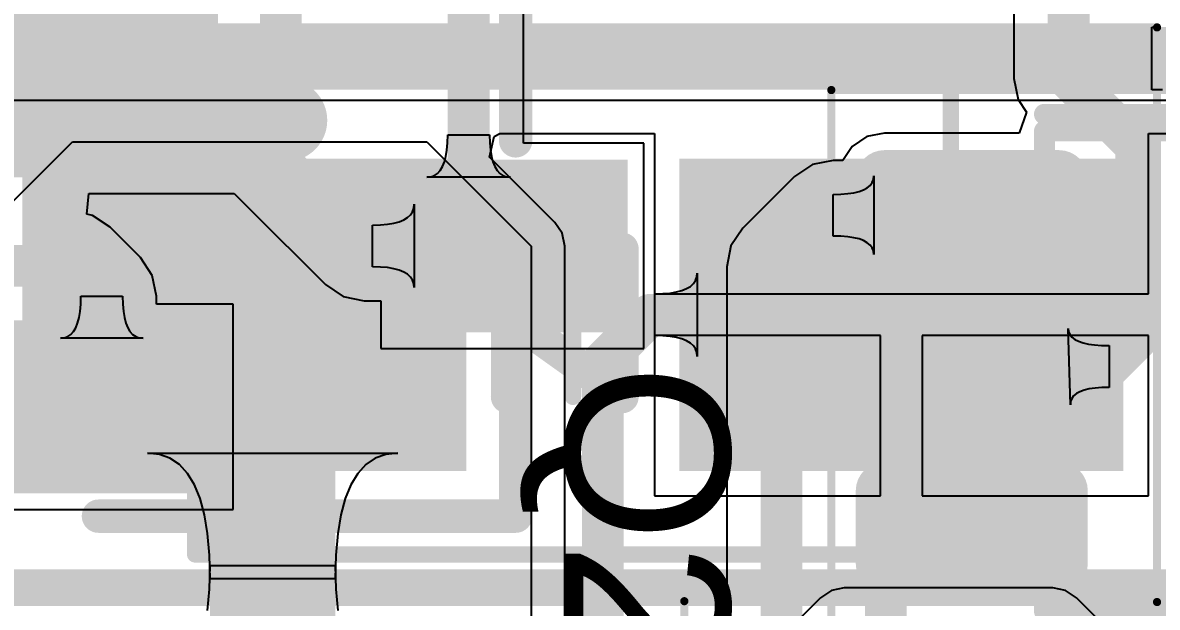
# Model space of a CAD drawing. Header units: inches. Extents: x 1.37 to 4.6, y 1.74 to 5.29.
# Drawn here: x 3.9881 to 4.2601, y 4.5884 to 4.7286 of the extents above; entities that cross this region are included whole.
import ezdxf

# ---------------------------------------------------------------- set-up
doc = ezdxf.new("R2010")
doc.units = ezdxf.units.IN
doc.header["$MEASUREMENT"] = 0
for name, color, linetype in [('BottomLayer', 5, 'Continuous'), ('BottomOverlay', 54, 'Continuous'), ('BottomPaste', 16, 'Continuous'), ('BottomSolder', 6, 'Continuous'), ('Mechanical13', 56, 'Continuous'), ('Mechanical15', 56, 'Continuous'), ('TopLayer', 1, 'Continuous'), ('TopOverlay', 2, 'Continuous'), ('TopPaste', 8, 'Continuous'), ('TopSolder', 216, 'Continuous')]:
    doc.layers.add(name, color=color, linetype=linetype)
doc.styles.add('Arial', font='', dxfattribs={"height": 0.2})
doc.styles.get('Arial').set_extended_font_data('Arial')

# ---------------------------------------------------------------- blocks, each defined once
blk = doc.blocks.new('SOT95P280X145_6N_24')
at = {"layer": 'TopLayer'}
h = blk.add_hatch(color=1, dxfattribs=at)
edge = h.paths.add_edge_path()
edge.add_arc((-0.07032, 0.04611), 0.0029, 90, 180)
edge.add_line((-0.07323, 0.04611), (-0.07323, 0.02869))
edge.add_arc((-0.07032, 0.02869), 0.0029, 180, 270)
edge.add_line((-0.07032, 0.02579), (-0.02849, 0.02579))
edge.add_arc((-0.02849, 0.02869), 0.0029, 270, 360)
edge.add_line((-0.02559, 0.02869), (-0.02559, 0.04611))
edge.add_arc((-0.02849, 0.04611), 0.0029, 0, 90)
edge.add_line((-0.02849, 0.04902), (-0.07032, 0.04902))
h = blk.add_hatch(color=1, dxfattribs=at)
edge = h.paths.add_edge_path()
edge.add_arc((0.02849, 0.04611), 0.0029, 90, 180)
edge.add_line((0.02559, 0.04611), (0.02559, 0.02869))
edge.add_arc((0.02849, 0.02869), 0.0029, 180, 270)
edge.add_line((0.02849, 0.02579), (0.07032, 0.02579))
edge.add_arc((0.07032, 0.02869), 0.0029, 270, 360)
edge.add_line((0.07323, 0.02869), (0.07323, 0.04611))
edge.add_arc((0.07032, 0.04611), 0.0029, 0, 90)
edge.add_line((0.07032, 0.04902), (0.02849, 0.04902))
h = blk.add_hatch(color=1, dxfattribs=at)
edge = h.paths.add_edge_path()
edge.add_arc((-0.07032, 0.00871), 0.0029, 90, 180)
edge.add_line((-0.07323, 0.00871), (-0.07323, -0.00871))
edge.add_arc((-0.07032, -0.00871), 0.0029, 180, 270)
edge.add_line((-0.07032, -0.01161), (-0.02849, -0.01161))
edge.add_arc((-0.02849, -0.00871), 0.0029, 270, 360)
edge.add_line((-0.02559, -0.00871), (-0.02559, 0.00871))
edge.add_arc((-0.02849, 0.00871), 0.0029, 0, 90)
edge.add_line((-0.02849, 0.01161), (-0.07032, 0.01161))
h = blk.add_hatch(color=1, dxfattribs=at)
edge = h.paths.add_edge_path()
edge.add_arc((0.02849, 0.00871), 0.0029, 90, 180)
edge.add_line((0.02559, 0.00871), (0.02559, -0.00871))
edge.add_arc((0.02849, -0.00871), 0.0029, 180, 270)
edge.add_line((0.02849, -0.01161), (0.07032, -0.01161))
edge.add_arc((0.07032, -0.00871), 0.0029, 270, 360)
edge.add_line((0.07323, -0.00871), (0.07323, 0.00871))
edge.add_arc((0.07032, 0.00871), 0.0029, 0, 90)
edge.add_line((0.07032, 0.01161), (0.02849, 0.01161))
h = blk.add_hatch(color=1, dxfattribs=at)
edge = h.paths.add_edge_path()
edge.add_arc((-0.07032, -0.02869), 0.0029, 90, 180)
edge.add_line((-0.07323, -0.02869), (-0.07323, -0.04611))
edge.add_arc((-0.07032, -0.04611), 0.0029, 180, 270)
edge.add_line((-0.07032, -0.04902), (-0.02849, -0.04902))
edge.add_arc((-0.02849, -0.04611), 0.0029, 270, 360)
edge.add_line((-0.02559, -0.04611), (-0.02559, -0.02869))
edge.add_arc((-0.02849, -0.02869), 0.0029, 0, 90)
edge.add_line((-0.02849, -0.02579), (-0.07032, -0.02579))
h = blk.add_hatch(color=1, dxfattribs=at)
edge = h.paths.add_edge_path()
edge.add_arc((0.02849, -0.02869), 0.0029, 90, 180)
edge.add_line((0.02559, -0.02869), (0.02559, -0.04611))
edge.add_arc((0.02849, -0.04611), 0.0029, 180, 270)
edge.add_line((0.02849, -0.04902), (0.07032, -0.04902))
edge.add_arc((0.07032, -0.04611), 0.0029, 270, 360)
edge.add_line((0.07323, -0.04611), (0.07323, -0.02869))
edge.add_arc((0.07032, -0.02869), 0.0029, 0, 90)
edge.add_line((0.07032, -0.02579), (0.02849, -0.02579))
at = {"layer": 'TopPaste'}
h = blk.add_hatch(color=8, dxfattribs=at)
edge = h.paths.add_edge_path()
edge.add_arc((-0.07032, 0.04611), 0.0029, 90, 180)
edge.add_line((-0.07323, 0.04611), (-0.07323, 0.02869))
edge.add_arc((-0.07032, 0.02869), 0.0029, 180, 270)
edge.add_line((-0.07032, 0.02579), (-0.02849, 0.02579))
edge.add_arc((-0.02849, 0.02869), 0.0029, 270, 360)
edge.add_line((-0.02559, 0.02869), (-0.02559, 0.04611))
edge.add_arc((-0.02849, 0.04611), 0.0029, 0, 90)
edge.add_line((-0.02849, 0.04902), (-0.07032, 0.04902))
h = blk.add_hatch(color=8, dxfattribs=at)
edge = h.paths.add_edge_path()
edge.add_arc((0.02849, 0.04611), 0.0029, 90, 180)
edge.add_line((0.02559, 0.04611), (0.02559, 0.02869))
edge.add_arc((0.02849, 0.02869), 0.0029, 180, 270)
edge.add_line((0.02849, 0.02579), (0.07032, 0.02579))
edge.add_arc((0.07032, 0.02869), 0.0029, 270, 360)
edge.add_line((0.07323, 0.02869), (0.07323, 0.04611))
edge.add_arc((0.07032, 0.04611), 0.0029, 0, 90)
edge.add_line((0.07032, 0.04902), (0.02849, 0.04902))
h = blk.add_hatch(color=8, dxfattribs=at)
edge = h.paths.add_edge_path()
edge.add_arc((-0.07032, 0.00871), 0.0029, 90, 180)
edge.add_line((-0.07323, 0.00871), (-0.07323, -0.00871))
edge.add_arc((-0.07032, -0.00871), 0.0029, 180, 270)
edge.add_line((-0.07032, -0.01161), (-0.02849, -0.01161))
edge.add_arc((-0.02849, -0.00871), 0.0029, 270, 360)
edge.add_line((-0.02559, -0.00871), (-0.02559, 0.00871))
edge.add_arc((-0.02849, 0.00871), 0.0029, 0, 90)
edge.add_line((-0.02849, 0.01161), (-0.07032, 0.01161))
h = blk.add_hatch(color=8, dxfattribs=at)
edge = h.paths.add_edge_path()
edge.add_arc((0.02849, 0.00871), 0.0029, 90, 180)
edge.add_line((0.02559, 0.00871), (0.02559, -0.00871))
edge.add_arc((0.02849, -0.00871), 0.0029, 180, 270)
edge.add_line((0.02849, -0.01161), (0.07032, -0.01161))
edge.add_arc((0.07032, -0.00871), 0.0029, 270, 360)
edge.add_line((0.07323, -0.00871), (0.07323, 0.00871))
edge.add_arc((0.07032, 0.00871), 0.0029, 0, 90)
edge.add_line((0.07032, 0.01161), (0.02849, 0.01161))
h = blk.add_hatch(color=8, dxfattribs=at)
edge = h.paths.add_edge_path()
edge.add_arc((-0.07032, -0.02869), 0.0029, 90, 180)
edge.add_line((-0.07323, -0.02869), (-0.07323, -0.04611))
edge.add_arc((-0.07032, -0.04611), 0.0029, 180, 270)
edge.add_line((-0.07032, -0.04902), (-0.02849, -0.04902))
edge.add_arc((-0.02849, -0.04611), 0.0029, 270, 360)
edge.add_line((-0.02559, -0.04611), (-0.02559, -0.02869))
edge.add_arc((-0.02849, -0.02869), 0.0029, 0, 90)
edge.add_line((-0.02849, -0.02579), (-0.07032, -0.02579))
h = blk.add_hatch(color=8, dxfattribs=at)
edge = h.paths.add_edge_path()
edge.add_arc((0.02849, -0.02869), 0.0029, 90, 180)
edge.add_line((0.02559, -0.02869), (0.02559, -0.04611))
edge.add_arc((0.02849, -0.04611), 0.0029, 180, 270)
edge.add_line((0.02849, -0.04902), (0.07032, -0.04902))
edge.add_arc((0.07032, -0.04611), 0.0029, 270, 360)
edge.add_line((0.07323, -0.04611), (0.07323, -0.02869))
edge.add_arc((0.07032, -0.02869), 0.0029, 0, 90)
edge.add_line((0.07032, -0.02579), (0.02849, -0.02579))
at = {"layer": 'TopSolder'}
h = blk.add_hatch(color=216, dxfattribs=at)
edge = h.paths.add_edge_path()
edge.add_arc((-0.07032, 0.04611), 0.0069, 90, 180)
edge.add_line((-0.07723, 0.04611), (-0.07723, 0.02869))
edge.add_arc((-0.07032, 0.02869), 0.0069, 180, 270)
edge.add_line((-0.07032, 0.02179), (-0.02849, 0.02179))
edge.add_arc((-0.02849, 0.02869), 0.0069, 270, 360)
edge.add_line((-0.02159, 0.02869), (-0.02159, 0.04611))
edge.add_arc((-0.02849, 0.04611), 0.0069, 0, 90)
edge.add_line((-0.02849, 0.05302), (-0.07032, 0.05302))
h = blk.add_hatch(color=216, dxfattribs=at)
edge = h.paths.add_edge_path()
edge.add_arc((0.02849, 0.04611), 0.0069, 90, 180)
edge.add_line((0.02159, 0.04611), (0.02159, 0.02869))
edge.add_arc((0.02849, 0.02869), 0.0069, 180, 270)
edge.add_line((0.02849, 0.02179), (0.07032, 0.02179))
edge.add_arc((0.07032, 0.02869), 0.0069, 270, 360)
edge.add_line((0.07723, 0.02869), (0.07723, 0.04611))
edge.add_arc((0.07032, 0.04611), 0.0069, 0, 90)
edge.add_line((0.07032, 0.05302), (0.02849, 0.05302))
h = blk.add_hatch(color=216, dxfattribs=at)
edge = h.paths.add_edge_path()
edge.add_arc((-0.07032, 0.00871), 0.0069, 90, 180)
edge.add_line((-0.07723, 0.00871), (-0.07723, -0.00871))
edge.add_arc((-0.07032, -0.00871), 0.0069, 180, 270)
edge.add_line((-0.07032, -0.01561), (-0.02849, -0.01561))
edge.add_arc((-0.02849, -0.00871), 0.0069, 270, 360)
edge.add_line((-0.02159, -0.00871), (-0.02159, 0.00871))
edge.add_arc((-0.02849, 0.00871), 0.0069, 0, 90)
edge.add_line((-0.02849, 0.01561), (-0.07032, 0.01561))
h = blk.add_hatch(color=216, dxfattribs=at)
edge = h.paths.add_edge_path()
edge.add_arc((0.02849, 0.00871), 0.0069, 90, 180)
edge.add_line((0.02159, 0.00871), (0.02159, -0.00871))
edge.add_arc((0.02849, -0.00871), 0.0069, 180, 270)
edge.add_line((0.02849, -0.01561), (0.07032, -0.01561))
edge.add_arc((0.07032, -0.00871), 0.0069, 270, 360)
edge.add_line((0.07723, -0.00871), (0.07723, 0.00871))
edge.add_arc((0.07032, 0.00871), 0.0069, 0, 90)
edge.add_line((0.07032, 0.01561), (0.02849, 0.01561))
h = blk.add_hatch(color=216, dxfattribs=at)
edge = h.paths.add_edge_path()
edge.add_arc((-0.07032, -0.02869), 0.0069, 90, 180)
edge.add_line((-0.07723, -0.02869), (-0.07723, -0.04611))
edge.add_arc((-0.07032, -0.04611), 0.0069, 180, 270)
edge.add_line((-0.07032, -0.05302), (-0.02849, -0.05302))
edge.add_arc((-0.02849, -0.04611), 0.0069, 270, 360)
edge.add_line((-0.02159, -0.04611), (-0.02159, -0.02869))
edge.add_arc((-0.02849, -0.02869), 0.0069, 0, 90)
edge.add_line((-0.02849, -0.02179), (-0.07032, -0.02179))
h = blk.add_hatch(color=216, dxfattribs=at)
edge = h.paths.add_edge_path()
edge.add_arc((0.02849, -0.02869), 0.0069, 90, 180)
edge.add_line((0.02159, -0.02869), (0.02159, -0.04611))
edge.add_arc((0.02849, -0.04611), 0.0069, 180, 270)
edge.add_line((0.02849, -0.05302), (0.07032, -0.05302))
edge.add_arc((0.07032, -0.04611), 0.0069, 270, 360)
edge.add_line((0.07723, -0.04611), (0.07723, -0.02869))
edge.add_arc((0.07032, -0.02869), 0.0069, 0, 90)
edge.add_line((0.07032, -0.02179), (0.02849, -0.02179))
at = {"layer": 'Mechanical13', "const_width": 0.005}
for points in [[(-0.03199, 0.05758), (0.03199, 0.05758)], [(-0.03199, -0.05758), (-0.03199, 0.05758)], [(0.03199, -0.05758), (0.03199, 0.05758)], [(-0.03199, -0.05758), (0.03199, -0.05758)]]:
    blk.add_lwpolyline(points, dxfattribs=at)
at = {"layer": 'Mechanical13'}
for points, const_width in [([(-0.03324, 0.05758, 1), (-0.03074, 0.05758, 1)], 0.0025), ([(-0.03324, 0.05758, 1), (-0.03074, 0.05758, 1)], 0.0025), ([(0.03074, 0.05758, 1), (0.03324, 0.05758, 1)], 0.0025), ([(0.03074, 0.05758, 1), (0.03324, 0.05758, 1)], 0.0025), ([(-0.09665, 0.0372, 1), (-0.10453, 0.0372, 1)], 0.00787), ([(-0.1065, 0.0372, 1), (-0.10256, 0.0372, 1)], 0.00394), ([(-0.09862, 0.0372, 1), (-0.09469, 0.0372, 1)], 0.00394), ([(-0.03324, -0.05758, 1), (-0.03074, -0.05758, 1)], 0.0025), ([(-0.03324, -0.05758, 1), (-0.03074, -0.05758, 1)], 0.0025), ([(0.03074, -0.05758, 1), (0.03324, -0.05758, 1)], 0.0025), ([(0.03074, -0.05758, 1), (0.03324, -0.05758, 1)], 0.0025)]:
    blk.add_lwpolyline(points, format="xyb", close=True, dxfattribs=dict(at, const_width=const_width))
at = {"layer": 'Mechanical15', "const_width": 0.00197}
for points in [[(-0.08307, -0.06742), (-0.08307, 0.06742)], [(-0.08307, 0.06742), (0.08307, 0.06742)], [(0.08307, -0.06742), (0.08307, 0.06742)], [(-0.08307, -0.06742), (0.08307, -0.06742)]]:
    blk.add_lwpolyline(points, dxfattribs=at)
at = {"layer": 'Mechanical15', "const_width": 0.000984}
for points in [[(-0.08356, 0.06742, 1), (-0.08258, 0.06742, 1)], [(-0.08356, 0.06742, 1), (-0.08258, 0.06742, 1)], [(0.08258, 0.06742, 1), (0.08356, 0.06742, 1)], [(0.08258, 0.06742, 1), (0.08356, 0.06742, 1)], [(-0.08356, -0.06742, 1), (-0.08258, -0.06742, 1)], [(-0.08356, -0.06742, 1), (-0.08258, -0.06742, 1)], [(0.08258, -0.06742, 1), (0.08356, -0.06742, 1)], [(0.08258, -0.06742, 1), (0.08356, -0.06742, 1)]]:
    blk.add_lwpolyline(points, format="xyb", close=True, dxfattribs=at)
at = {"layer": 'TopOverlay', "const_width": 0.005}
for points in [[(-0.03199, 0.06161), (0.03199, 0.06161)], [(-0.03199, -0.06161), (0.03199, -0.06161)]]:
    blk.add_lwpolyline(points, dxfattribs=at)
at = {"layer": 'TopOverlay'}
for points, const_width in [([(-0.03324, 0.06161, 1), (-0.03074, 0.06161, 1)], 0.0025), ([(0.03074, 0.06161, 1), (0.03324, 0.06161, 1)], 0.0025), ([(-0.09665, 0.0372, 1), (-0.10453, 0.0372, 1)], 0.00787), ([(-0.1065, 0.0372, 1), (-0.10256, 0.0372, 1)], 0.00394), ([(-0.09862, 0.0372, 1), (-0.09469, 0.0372, 1)], 0.00394), ([(-0.03324, -0.06161, 1), (-0.03074, -0.06161, 1)], 0.0025), ([(0.03074, -0.06161, 1), (0.03324, -0.06161, 1)], 0.0025)]:
    blk.add_lwpolyline(points, format="xyb", close=True, dxfattribs=dict(at, const_width=const_width))
blk = doc.blocks.new('SOIC127P600X180_16N_25')
at = {"layer": 'Mechanical15', "const_width": 0.00197}
for points in [[(0.1439, 0.20669), (0.1439, -0.20669)], [(-0.1439, -0.20669), (0.1439, -0.20669)]]:
    blk.add_lwpolyline(points, dxfattribs=at)
at = {"layer": 'Mechanical15', "const_width": 0.000984}
blk.add_lwpolyline([(0.14341, -0.20669, 1), (0.14439, -0.20669, 1)], format="xyb", close=True, dxfattribs=at)
blk.add_lwpolyline([(0.14341, -0.20669, 1), (0.14439, -0.20669, 1)], format="xyb", close=True, dxfattribs=at)
blk = doc.blocks.new('SOT_23_126')
at = {"layer": 'TopLayer'}
for points in [[(-0.01653, 0.07284), (0.01693, 0.07284), (0.01693, 0.02559), (-0.01653, 0.02559)], [(-0.05373, -0.02538), (-0.02027, -0.02538), (-0.02027, -0.07262), (-0.05373, -0.07262)], [(0.02207, -0.02559), (0.05553, -0.02559), (0.05553, -0.07284), (0.02207, -0.07284)]]:
    blk.add_hatch(color=1, dxfattribs=at).paths.add_polyline_path(points)
at = {"layer": 'TopPaste'}
for points in [[(-0.01653, 0.07284), (0.01693, 0.07284), (0.01693, 0.02559), (-0.01653, 0.02559)], [(-0.05373, -0.02538), (-0.02027, -0.02538), (-0.02027, -0.07262), (-0.05373, -0.07262)], [(0.02207, -0.02559), (0.05553, -0.02559), (0.05553, -0.07284), (0.02207, -0.07284)]]:
    blk.add_hatch(color=8, dxfattribs=at).paths.add_polyline_path(points)
at = {"layer": 'TopSolder'}
for points in [[(-0.02053, 0.07684), (0.02093, 0.07684), (0.02093, 0.02159), (-0.02053, 0.02159)], [(-0.05773, -0.02138), (-0.01627, -0.02138), (-0.01627, -0.07662), (-0.05773, -0.07662)], [(0.01807, -0.02159), (0.05953, -0.02159), (0.05953, -0.07684), (0.01807, -0.07684)]]:
    blk.add_hatch(color=216, dxfattribs=at).paths.add_polyline_path(points)
at = {"layer": 'TopOverlay', "const_width": 0.008}
for points in [[(-0.025, 0.05), (-0.065, 0.05)], [(-0.065, -0.05), (-0.065, 0.05)], [(0.065, 0.05), (0.025, 0.05)], [(0.065, -0.05), (0.065, 0.05)]]:
    blk.add_lwpolyline(points, dxfattribs=at)
at = {"layer": 'TopOverlay'}
for points, const_width in [([(-0.067, 0.05, 1), (-0.063, 0.05, 1)], 0.004), ([(-0.067, 0.05, 1), (-0.063, 0.05, 1)], 0.004), ([(-0.027, 0.05, 1), (-0.023, 0.05, 1)], 0.004), ([(0.023, 0.05, 1), (0.027, 0.05, 1)], 0.004), ([(0.063, 0.05, 1), (0.067, 0.05, 1)], 0.004), ([(0.063, 0.05, 1), (0.067, 0.05, 1)], 0.004), ([(-0.025, -0.005, 1), (-0.03484, -0.005, 1)], 0.00984), ([(-0.0373, -0.005, 1), (-0.03238, -0.005, 1)], 0.00492), ([(-0.02746, -0.005, 1), (-0.02254, -0.005, 1)], 0.00492), ([(-0.067, -0.05, 1), (-0.063, -0.05, 1)], 0.004), ([(0.063, -0.05, 1), (0.067, -0.05, 1)], 0.004)]:
    blk.add_lwpolyline(points, format="xyb", close=True, dxfattribs=dict(at, const_width=const_width))
blk = doc.blocks.new('DIODE_SMA_B_145')
at = {"layer": 'BottomLayer'}
for points in [[(-0.02953, 0.03346), (-0.02953, -0.03346), (-0.12795, -0.03346), (-0.12795, 0.03346)], [(0.12795, 0.03346), (0.12795, -0.03346), (0.02953, -0.03346), (0.02953, 0.03346)]]:
    blk.add_hatch(color=5, dxfattribs=at).paths.add_polyline_path(points)
at = {"layer": 'BottomPaste'}
for points in [[(-0.02953, 0.03346), (-0.02953, -0.03346), (-0.12795, -0.03346), (-0.12795, 0.03346)], [(0.12795, 0.03346), (0.12795, -0.03346), (0.02953, -0.03346), (0.02953, 0.03346)]]:
    blk.add_hatch(color=16, dxfattribs=at).paths.add_polyline_path(points)
at = {"layer": 'BottomSolder'}
for points in [[(-0.02553, 0.03746), (-0.02553, -0.03746), (-0.13195, -0.03746), (-0.13195, 0.03746)], [(0.13195, 0.03746), (0.13195, -0.03746), (0.02553, -0.03746), (0.02553, 0.03746)]]:
    blk.add_hatch(color=6, dxfattribs=at).paths.add_polyline_path(points)
at = {"layer": 'Mechanical13'}
blk.add_hatch(color=56, dxfattribs=at).paths.add_polyline_path([(0.06619, -0.05748), (0.09055, -0.05748), (0.09055, 0.05748), (0.06619, 0.05748)])
at = {"layer": 'BottomOverlay', "const_width": 0.00787}
for points in [[(0.14764, 0.065), (-0.145, 0.065)], [(0.01575, 0), (-0.01181, 0.01969)], [(-0.01181, 0.01969), (-0.01181, -0.01575)], [(0.01575, 0.01969), (0.01575, -0.01969)], [(-0.01181, 0), (-0.01969, 0)], [(0.01575, 0), (-0.01181, -0.01575)], [(0.01969, 0), (0.01575, 0)], [(0.14764, -0.065), (-0.145, -0.065)]]:
    blk.add_lwpolyline(points, dxfattribs=at)
at = {"layer": 'BottomOverlay', "const_width": 0.00394}
for points in [[(-0.01378, 0.01969, 1), (-0.00984, 0.01969, 1)], [(-0.01378, 0.01969, 1), (-0.00984, 0.01969, 1)], [(0.01378, 0.01969, 1), (0.01772, 0.01969, 1)], [(-0.02165, 0, 1), (-0.01772, 0, 1)], [(-0.01378, 0, 1), (-0.00984, 0, 1)], [(0.01378, 0, 1), (0.01772, 0, 1)], [(0.01378, 0, 1), (0.01772, 0, 1)], [(0.01378, 0, 1), (0.01772, 0, 1)], [(0.01772, 0, 1), (0.02165, 0, 1)], [(-0.01378, -0.01575, 1), (-0.00984, -0.01575, 1)], [(-0.01378, -0.01575, 1), (-0.00984, -0.01575, 1)], [(0.01378, -0.01969, 1), (0.01772, -0.01969, 1)]]:
    blk.add_lwpolyline(points, format="xyb", close=True, dxfattribs=at)
at = {"layer": 'Mechanical13', "const_width": 0.00394}
for points in [[(-0.09055, 0.05748), (-0.09055, -0.05748)], [(0.09055, 0.05748), (-0.09055, 0.05748)], [(0.09055, 0.05748), (0.09055, -0.05748)], [(0.09055, -0.05748), (-0.09055, -0.05748)]]:
    blk.add_lwpolyline(points, dxfattribs=at)
at = {"layer": 'Mechanical13', "const_width": 0.00197}
for points in [[(-0.09154, 0.05748, 1), (-0.08957, 0.05748, 1)], [(-0.09154, 0.05748, 1), (-0.08957, 0.05748, 1)], [(0.08957, 0.05748, 1), (0.09154, 0.05748, 1)], [(0.08957, 0.05748, 1), (0.09154, 0.05748, 1)], [(-0.09154, -0.05748, 1), (-0.08957, -0.05748, 1)], [(-0.09154, -0.05748, 1), (-0.08957, -0.05748, 1)], [(0.08957, -0.05748, 1), (0.09154, -0.05748, 1)], [(0.08957, -0.05748, 1), (0.09154, -0.05748, 1)]]:
    blk.add_lwpolyline(points, format="xyb", close=True, dxfattribs=at)
at = {"layer": 'Mechanical15'}
for points, const_width in [([(-0.14, 0.0689), (-0.14, -0.0689)], 0.00197), ([(0.14, 0.0689), (-0.14, 0.0689)], 0.00197), ([(0, 0.01969), (0, -0.01969)], 0.00394), ([(0.01969, 0), (-0.01969, 0)], 0.00394), ([(0.14, -0.0689), (-0.14, -0.0689)], 0.00197)]:
    blk.add_lwpolyline(points, dxfattribs=dict(at, const_width=const_width))
for points, const_width in [([(-0.14049, 0.0689, 1), (-0.13951, 0.0689, 1)], 0.000984), ([(-0.14049, 0.0689, 1), (-0.13951, 0.0689, 1)], 0.000984), ([(-0.00098, 0.01969, 1), (0.00098, 0.01969, 1)], 0.00197), ([(-0.02067, 0, 1), (-0.0187, 0, 1)], 0.00197), ([(0.0187, 0, 1), (0.02067, 0, 1)], 0.00197), ([(-0.00098, -0.01969, 1), (0.00098, -0.01969, 1)], 0.00197), ([(-0.14049, -0.0689, 1), (-0.13951, -0.0689, 1)], 0.000984), ([(-0.14049, -0.0689, 1), (-0.13951, -0.0689, 1)], 0.000984)]:
    blk.add_lwpolyline(points, format="xyb", close=True, dxfattribs=dict(at, const_width=const_width))

msp = doc.modelspace()

# ---------------------------------------------------------------- linework, layer by layer
at = {"layer": 'BottomLayer'}
for p, q in [((4.25879, 4.7275), (4.26013, 4.72751)), ((4.25879, 4.7125), (4.25879, 4.7275)), ((4.26135, 4.71247), (4.25879, 4.7125)), ((3.975, 4.71), (4.335, 4.71)), ((3.975, 4.675), (4, 4.7)), ((4, 4.7), (4.085, 4.7)), ((4.085, 4.7), (4.11, 4.675)), ((4.10003, 4.69632), (4.10109, 4.70127)), ((4.10109, 4.70127), (4.10248, 4.70197)), ((4.10248, 4.70197), (4.13953, 4.70197)), ((4.13953, 4.70197), (4.13953, 4.66354)), ((4.25795, 4.66354), (4.25795, 4.70197)), ((4.25795, 4.70197), (4.26708, 4.70197)), ((4.11568, 4.68068), (4.10003, 4.69632)), ((4.11742, 4.67807), (4.11568, 4.68068)), ((4.11568, 4.68068), (4.11568, 4.68068)), ((4.11803, 4.675), (4.11742, 4.67807)), ((4.11, 4.675), (4.11, 4.455)), ((4.11803, 4.455), (4.11803, 4.675)), ((4.14936, 4.66674), (4.14967, 4.66759)), ((4.14967, 4.66759), (4.14977, 4.66854)), ((4.14977, 4.66854), (4.14977, 4.64854)), ((4.14481, 4.66399), (4.14612, 4.66434)), ((4.14612, 4.66434), (4.14724, 4.66479)), ((4.14724, 4.66479), (4.14815, 4.66534)), ((4.14815, 4.66534), (4.14886, 4.66599)), ((4.14886, 4.66599), (4.14936, 4.66674)), ((4.13953, 4.66354), (4.19874, 4.66354)), ((4.13965, 4.66354), (4.14157, 4.66359)), ((4.13965, 4.65354), (4.13965, 4.66354)), ((4.14157, 4.66359), (4.14329, 4.66374)), ((4.14329, 4.66374), (4.14481, 4.66399)), ((4.19874, 4.66354), (4.25795, 4.66354)), ((4.19374, 4.65354), (4.13953, 4.65354)), ((4.13953, 4.65354), (4.13953, 4.61507)), ((4.14157, 4.65349), (4.13965, 4.65354)), ((4.14329, 4.65334), (4.14157, 4.65349)), ((4.19374, 4.61507), (4.19374, 4.65354)), ((4.25795, 4.65354), (4.20374, 4.65354)), ((4.20374, 4.65354), (4.20374, 4.61507)), ((4.25795, 4.61507), (4.25795, 4.65354)), ((4.14481, 4.65309), (4.14329, 4.65334)), ((4.14612, 4.65274), (4.14481, 4.65309)), ((4.14724, 4.65229), (4.14612, 4.65274)), ((4.14815, 4.65174), (4.14724, 4.65229)), ((4.14886, 4.65109), (4.14815, 4.65174)), ((4.14936, 4.65034), (4.14886, 4.65109)), ((4.14967, 4.64949), (4.14936, 4.65034)), ((4.14977, 4.64854), (4.14967, 4.64949)), ((4.02085, 4.62501), (4.018, 4.62531)), ((4.018, 4.62531), (4.078, 4.62531)), ((4.0234, 4.62411), (4.02085, 4.62501)), ((4.02565, 4.6226), (4.0234, 4.62411)), ((4.0726, 4.62411), (4.07035, 4.6226)), ((4.07515, 4.62501), (4.0726, 4.62411)), ((4.078, 4.62531), (4.07515, 4.62501)), ((4.0276, 4.62049), (4.02565, 4.6226)), ((4.07035, 4.6226), (4.0684, 4.62049)), ((4.02925, 4.61778), (4.0276, 4.62049)), ((4.0684, 4.62049), (4.06675, 4.61778)), ((4.0306, 4.61447), (4.02925, 4.61778)), ((4.06675, 4.61778), (4.0654, 4.61447)), ((4.03165, 4.61055), (4.0306, 4.61447)), ((4.0654, 4.61447), (4.06435, 4.61055)), ((4.13953, 4.61507), (4.19374, 4.61507)), ((4.20374, 4.61507), (4.25795, 4.61507)), ((4.0324, 4.60604), (4.03165, 4.61055)), ((4.06435, 4.61055), (4.0636, 4.60604)), ((4.03285, 4.60091), (4.0324, 4.60604)), ((4.0636, 4.60604), (4.06315, 4.60091)), ((4.033, 4.59519), (4.03285, 4.60091)), ((4.06315, 4.60091), (4.063, 4.59519)), ((4.03285, 4.59272), (4.033, 4.59842)), ((4.033, 4.59842), (4.063, 4.59842)), ((4.063, 4.59842), (4.06315, 4.59272)), ((4.063, 4.59519), (4.033, 4.59519)), ((4.0324, 4.58762), (4.03285, 4.59272)), ((4.06315, 4.59272), (4.0636, 4.58762)), ((4.18193, 4.59242), (4.17932, 4.59068)), ((4.185, 4.59303), (4.18193, 4.59242)), ((4.235, 4.59303), (4.185, 4.59303)), ((4.23807, 4.59242), (4.235, 4.59303)), ((4.24068, 4.59068), (4.23807, 4.59242)), ((4.17932, 4.59068), (4.14932, 4.56068)), ((4.27068, 4.56068), (4.24068, 4.59068))]:
    msp.add_line(p, q, dxfattribs=at)
for points, const_width in [([(3.97, 4.72), (4.275, 4.72)], 0.015), ([(4.04126, 4.65854), (4.048, 4.6518)], 0.03), ([(4.048, 4.49854), (4.048, 4.6518)], 0.03), ([(4.12713, 4.64713), (4.13854, 4.65854)], 0.01), ([(4.13854, 4.65854), (4.19874, 4.65854)], 0.01), ([(4.12713, 4.39303), (4.12713, 4.64713)], 0.01)]:
    msp.add_lwpolyline(points, dxfattribs=dict(at, const_width=const_width))
for points, const_width in [([(4.03376, 4.65854, 1), (4.04876, 4.65854, 1)], 0.015), ([(4.0405, 4.6518, 1), (4.0555, 4.6518, 1)], 0.015), ([(4.0405, 4.6518, 1), (4.0555, 4.6518, 1)], 0.015), ([(4.13604, 4.65854, 1), (4.14104, 4.65854, 1)], 0.005), ([(4.13604, 4.65854, 1), (4.14104, 4.65854, 1)], 0.005), ([(4.19624, 4.65854, 1), (4.20124, 4.65854, 1)], 0.005), ([(4.12463, 4.64713, 1), (4.12963, 4.64713, 1)], 0.005), ([(4.12463, 4.64713, 1), (4.12963, 4.64713, 1)], 0.005)]:
    msp.add_lwpolyline(points, format="xyb", close=True, dxfattribs=dict(at, const_width=const_width))
at = {"layer": 'TopLayer'}
for p, q in [((4.22569, 4.79024), (4.22569, 4.71519)), ((4.10813, 4.69964), (4.10813, 4.73842)), ((4.22569, 4.71519), (4.22669, 4.71016)), ((4.22669, 4.71016), (4.22874, 4.7071)), ((4.22874, 4.7071), (4.22692, 4.7021)), ((4.0898, 4.698), (4.08995, 4.69972)), ((4.08995, 4.69972), (4.09, 4.70164)), ((4.09, 4.70164), (4.1, 4.70164)), ((4.1, 4.70164), (4.10005, 4.69972)), ((4.10005, 4.69972), (4.1002, 4.698)), ((4.13697, 4.69964), (4.10813, 4.69964)), ((4.13697, 4.65042), (4.13697, 4.69964)), ((4.19047, 4.70126), (4.18691, 4.69888)), ((4.19468, 4.7021), (4.19047, 4.70126)), ((4.22692, 4.7021), (4.19468, 4.7021)), ((4.08955, 4.69648), (4.0898, 4.698)), ((4.1002, 4.698), (4.10045, 4.69648)), ((4.18691, 4.69888), (4.18467, 4.69553)), ((4.08875, 4.69405), (4.0892, 4.69517)), ((4.0892, 4.69517), (4.08955, 4.69648)), ((4.10045, 4.69648), (4.1008, 4.69517)), ((4.1008, 4.69517), (4.10125, 4.69405)), ((4.17738, 4.69453), (4.17312, 4.69168)), ((4.1824, 4.69553), (4.17738, 4.69453)), ((4.18459, 4.69553), (4.1824, 4.69553)), ((4.18467, 4.69553), (4.18459, 4.69553)), ((4.085, 4.69152), (4.08595, 4.69162)), ((4.105, 4.69152), (4.085, 4.69152)), ((4.08595, 4.69162), (4.0868, 4.69193)), ((4.0868, 4.69193), (4.08755, 4.69243)), ((4.08755, 4.69243), (4.0882, 4.69314)), ((4.0882, 4.69314), (4.08875, 4.69405)), ((4.10125, 4.69405), (4.1018, 4.69314)), ((4.1018, 4.69314), (4.10245, 4.69243)), ((4.10245, 4.69243), (4.1032, 4.69193)), ((4.1032, 4.69193), (4.10405, 4.69162)), ((4.10405, 4.69162), (4.105, 4.69152)), ((4.17312, 4.69168), (4.16072, 4.67928)), ((4.192, 4.69098), (4.1921, 4.69181)), ((4.1921, 4.69181), (4.1921, 4.67299)), ((4.18967, 4.6885), (4.19055, 4.68899)), ((4.19055, 4.68899), (4.19123, 4.68956)), ((4.19123, 4.68956), (4.19171, 4.69023)), ((4.19171, 4.69023), (4.192, 4.69098)), ((4.00345, 4.68263), (4.00394, 4.68763)), ((4.00394, 4.68763), (4.03875, 4.68763)), ((4.03875, 4.68763), (4.04231, 4.68413)), ((4.1824, 4.6874), (4.18424, 4.68745)), ((4.1824, 4.6774), (4.1824, 4.6874)), ((4.18424, 4.68745), (4.18589, 4.68758)), ((4.18589, 4.68758), (4.18735, 4.6878)), ((4.18735, 4.6878), (4.18861, 4.68811)), ((4.18861, 4.68811), (4.18967, 4.6885)), ((4.04231, 4.68413), (4.06069, 4.66575)), ((4.08157, 4.68323), (4.08187, 4.68408)), ((4.08187, 4.68408), (4.08197, 4.68503)), ((4.08197, 4.68503), (4.08197, 4.66503)), ((4.00479, 4.68236), (4.00345, 4.68263)), ((4.00905, 4.67951), (4.00479, 4.68236)), ((4.07707, 4.68048), (4.07837, 4.68083)), ((4.07837, 4.68083), (4.07947, 4.68128)), ((4.07947, 4.68128), (4.08037, 4.68183)), ((4.08037, 4.68183), (4.08107, 4.68248)), ((4.08107, 4.68248), (4.08157, 4.68323)), ((4.01633, 4.67224), (4.00905, 4.67951)), ((4.07197, 4.68003), (4.07387, 4.68008)), ((4.07197, 4.67003), (4.07197, 4.68003)), ((4.07387, 4.68008), (4.07557, 4.68023)), ((4.07557, 4.68023), (4.07707, 4.68048)), ((4.16072, 4.67928), (4.15787, 4.67502)), ((4.18424, 4.67736), (4.1824, 4.6774)), ((4.18589, 4.67723), (4.18424, 4.67736)), ((4.18735, 4.677), (4.18589, 4.67723)), ((4.18861, 4.6767), (4.18735, 4.677)), ((4.18967, 4.6763), (4.18861, 4.6767)), ((4.19055, 4.67581), (4.18967, 4.6763)), ((4.19123, 4.67524), (4.19055, 4.67581)), ((4.19171, 4.67458), (4.19123, 4.67524)), ((4.15787, 4.67502), (4.15687, 4.67)), ((4.192, 4.67383), (4.19171, 4.67458)), ((4.1921, 4.67299), (4.192, 4.67383)), ((4.01917, 4.66798), (4.01633, 4.67224)), ((4.07387, 4.66998), (4.07197, 4.67003)), ((4.07557, 4.66983), (4.07387, 4.66998)), ((4.07707, 4.66958), (4.07557, 4.66983)), ((4.15687, 4.67), (4.15687, 4.53044)), ((4.02017, 4.66295), (4.01917, 4.66798)), ((4.07837, 4.66923), (4.07707, 4.66958)), ((4.07947, 4.66878), (4.07837, 4.66923)), ((4.08037, 4.66823), (4.07947, 4.66878)), ((4.08107, 4.66758), (4.08037, 4.66823)), ((4.08157, 4.66683), (4.08107, 4.66758)), ((4.06069, 4.66575), (4.06495, 4.6629)), ((4.08187, 4.66598), (4.08157, 4.66683)), ((4.08197, 4.66503), (4.08187, 4.66598)), ((4.002, 4.66105), (4.00205, 4.66295)), ((4.00205, 4.66295), (4.01205, 4.66295)), ((4.01205, 4.66295), (4.01209, 4.66105)), ((4.02017, 4.66104), (4.02017, 4.66295)), ((4.06495, 4.6629), (4.06997, 4.6619)), ((4.06997, 4.6619), (4.07398, 4.6619)), ((4.07398, 4.6619), (4.07398, 4.65042)), ((4.0016, 4.65784), (4.00185, 4.65934)), ((4.00185, 4.65934), (4.002, 4.66105)), ((4.01209, 4.66105), (4.01224, 4.65934)), ((4.01224, 4.65934), (4.01249, 4.65784)), ((4.03854, 4.66104), (4.02017, 4.66104)), ((4.03854, 4.61183), (4.03854, 4.66104)), ((4.00082, 4.65543), (4.00126, 4.65654)), ((4.00126, 4.65654), (4.0016, 4.65784)), ((4.01249, 4.65784), (4.01283, 4.65654)), ((4.01283, 4.65654), (4.01327, 4.65543)), ((3.9989, 4.65333), (3.99964, 4.65383)), ((3.99964, 4.65383), (4.00028, 4.65453)), ((4.00028, 4.65453), (4.00082, 4.65543)), ((4.01327, 4.65543), (4.01381, 4.65453)), ((4.01381, 4.65453), (4.01445, 4.65383)), ((4.01445, 4.65383), (4.01519, 4.65333)), ((4.23922, 4.63691), (4.23867, 4.65526)), ((4.23867, 4.65526), (4.23879, 4.65448)), ((4.23879, 4.65448), (4.23911, 4.65377)), ((4.23911, 4.65377), (4.23961, 4.65315)), ((3.99714, 4.65292), (3.99807, 4.65303)), ((4.01696, 4.65292), (3.99714, 4.65292)), ((3.99807, 4.65303), (3.9989, 4.65333)), ((4.01519, 4.65333), (4.01602, 4.65303)), ((4.01602, 4.65303), (4.01696, 4.65292)), ((4.23961, 4.65315), (4.24031, 4.65261)), ((4.24031, 4.65261), (4.2412, 4.65216)), ((4.2412, 4.65216), (4.24229, 4.65179)), ((4.24229, 4.65179), (4.24357, 4.6515)), ((4.24357, 4.6515), (4.24503, 4.65129)), ((4.24503, 4.65129), (4.2467, 4.65116)), ((4.2467, 4.65116), (4.24855, 4.65112)), ((4.24855, 4.65112), (4.24855, 4.64112)), ((4.07398, 4.65042), (4.13697, 4.65042)), ((4.24149, 4.64007), (4.24066, 4.63961)), ((4.24252, 4.64045), (4.24149, 4.64007)), ((4.24374, 4.64074), (4.24252, 4.64045)), ((4.24515, 4.64095), (4.24374, 4.64074)), ((4.24676, 4.64108), (4.24515, 4.64095)), ((4.24855, 4.64112), (4.24676, 4.64108)), ((4.23929, 4.63771), (4.23922, 4.63691)), ((4.23956, 4.63843), (4.23929, 4.63771)), ((4.24001, 4.63906), (4.23956, 4.63843)), ((4.24066, 4.63961), (4.24001, 4.63906)), ((3.98372, 4.61183), (4.03854, 4.61183))]:
    msp.add_line(p, q, dxfattribs=at)
at = {"layer": 'TopLayer', "const_width": 0.01}
for points in [[(4.23882, 4.71519), (4.23882, 4.82583)], [(4.095, 4.6855), (4.095, 4.75469)], [(4.005, 4.71449), (4.005, 4.735)], [(4.05, 4.695), (4.05, 4.735)], [(4.005, 4.71449), (4.00726, 4.71223)], [(4.23882, 4.71519), (4.255, 4.69901)], [(4.255, 4.65257), (4.255, 4.69901)], [(4.05, 4.695), (4.06997, 4.67503)], [(4.095, 4.6855), (4.10547, 4.67503)], [(4.17, 4.67), (4.1824, 4.6824)], [(4.1824, 4.6824), (4.21559, 4.6824)], [(4.06997, 4.67503), (4.10547, 4.67503)], [(3.95105, 4.67023), (3.99977, 4.67023)], [(3.99977, 4.67023), (4.00705, 4.66295)], [(4.17, 4.525), (4.17, 4.67)], [(4.00705, 4.63643), (4.00705, 4.66295)], [(4.24855, 4.64612), (4.255, 4.65257)], [(4.21559, 4.645), (4.21671, 4.64612)], [(4.21671, 4.64612), (4.24855, 4.64612)], [(3.99989, 4.62928), (4.00705, 4.63643)], [(3.94928, 4.62928), (3.99989, 4.62928)], [(4.19677, 4.60098), (4.20339, 4.6076)], [(4.20339, 4.6076), (4.21559, 4.6076)], [(4.19677, 4.5969), (4.19677, 4.60098)], [(4.195, 4.59513), (4.19677, 4.5969)], [(4.195, 4.48711), (4.195, 4.59513)]]:
    msp.add_lwpolyline(points, dxfattribs=at)
at = {"layer": 'TopLayer', "const_width": 0.005}
for points in [[(4.0025, 4.71449, 1), (4.0075, 4.71449, 1)], [(4.0025, 4.71449, 1), (4.0075, 4.71449, 1)], [(4.23632, 4.71519, 1), (4.24132, 4.71519, 1)], [(4.23632, 4.71519, 1), (4.24132, 4.71519, 1)], [(4.00476, 4.71223, 1), (4.00976, 4.71223, 1)], [(4.2525, 4.69901, 1), (4.2575, 4.69901, 1)], [(4.2525, 4.69901, 1), (4.2575, 4.69901, 1)], [(4.0475, 4.695, 1), (4.0525, 4.695, 1)], [(4.0475, 4.695, 1), (4.0525, 4.695, 1)], [(4.0925, 4.6855, 1), (4.0975, 4.6855, 1)], [(4.0925, 4.6855, 1), (4.0975, 4.6855, 1)], [(4.1799, 4.6824, 1), (4.1849, 4.6824, 1)], [(4.1799, 4.6824, 1), (4.1849, 4.6824, 1)], [(4.21309, 4.6824, 1), (4.21809, 4.6824, 1)], [(4.06747, 4.67503, 1), (4.07247, 4.67503, 1)], [(4.06747, 4.67503, 1), (4.07247, 4.67503, 1)], [(4.10297, 4.67503, 1), (4.10797, 4.67503, 1)], [(4.10297, 4.67503, 1), (4.10797, 4.67503, 1)], [(3.99727, 4.67023, 1), (4.00227, 4.67023, 1)], [(3.99727, 4.67023, 1), (4.00227, 4.67023, 1)], [(4.1675, 4.67, 1), (4.1725, 4.67, 1)], [(4.1675, 4.67, 1), (4.1725, 4.67, 1)], [(4.00455, 4.66295, 1), (4.00955, 4.66295, 1)], [(4.00455, 4.66295, 1), (4.00955, 4.66295, 1)], [(4.2525, 4.65257, 1), (4.2575, 4.65257, 1)], [(4.2525, 4.65257, 1), (4.2575, 4.65257, 1)], [(4.21421, 4.64612, 1), (4.21921, 4.64612, 1)], [(4.21421, 4.64612, 1), (4.21921, 4.64612, 1)], [(4.24605, 4.64612, 1), (4.25105, 4.64612, 1)], [(4.24605, 4.64612, 1), (4.25105, 4.64612, 1)], [(4.21309, 4.645, 1), (4.21809, 4.645, 1)], [(4.00455, 4.63643, 1), (4.00955, 4.63643, 1)], [(4.00455, 4.63643, 1), (4.00955, 4.63643, 1)], [(3.99739, 4.62928, 1), (4.00239, 4.62928, 1)], [(3.99739, 4.62928, 1), (4.00239, 4.62928, 1)], [(4.20089, 4.6076, 1), (4.20589, 4.6076, 1)], [(4.20089, 4.6076, 1), (4.20589, 4.6076, 1)], [(4.21309, 4.6076, 1), (4.21809, 4.6076, 1)], [(4.19427, 4.60098, 1), (4.19927, 4.60098, 1)], [(4.19427, 4.60098, 1), (4.19927, 4.60098, 1)], [(4.19427, 4.5969, 1), (4.19927, 4.5969, 1)], [(4.19427, 4.5969, 1), (4.19927, 4.5969, 1)], [(4.1925, 4.59513, 1), (4.1975, 4.59513, 1)], [(4.1925, 4.59513, 1), (4.1975, 4.59513, 1)]]:
    msp.add_lwpolyline(points, format="xyb", close=True, dxfattribs=at)

# ---------------------------------------------------------------- block references
for name, p, rotation in [('SOT_23_126', (4.05626, 4.67523), 270), ('DIODE_SMA_B_145', (4.12, 4.65854), 180), ('SOIC127P600X180_16N_25', (3.94, 4.44594), 90)]:
    msp.add_blockref(name, p, dxfattribs=dict(rotation=rotation))
msp.add_blockref('SOT95P280X145_6N_24', (4.265, 4.645))

# ---------------------------------------------------------------- texts
at = {"layer": 'TopOverlay', "style": 'Arial'}
msp.add_text('Q2', height=0.03937, rotation=270, dxfattribs=at).set_placement((4.11818, 4.64675))

doc.saveas('drawing.dxf')
